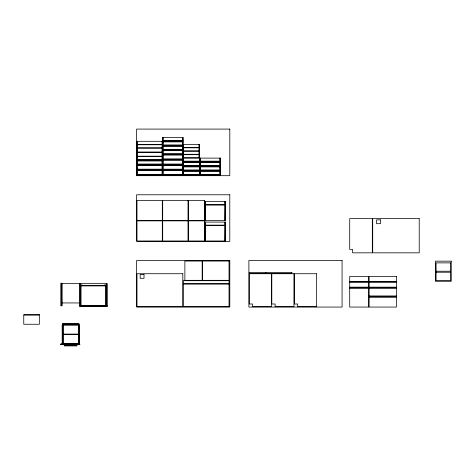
<?xml version="1.0" encoding="UTF-8"?>
<svg xmlns="http://www.w3.org/2000/svg" width="475" height="475" viewBox="0 0 475 475"><rect width="100%" height="100%" fill="white"/><g stroke="black" fill="none" stroke-linecap="round" stroke-linejoin="round"><path stroke-width="0.71" d="M162.688 140.547L162.919 137.495M183.041 140.547L182.816 137.495M162.688 141.004L162.919 141.502M183.041 141.004L182.816 141.502M162.688 144.94L162.919 141.882M183.041 144.94L182.816 141.882M162.688 145.398L162.919 145.896M183.041 145.398L182.816 145.896M162.688 149.334L162.919 146.276M183.041 149.334L182.816 146.276M162.688 149.791L162.919 150.284M183.041 149.791L182.816 150.284M162.688 153.722L162.919 150.67M183.041 153.722L182.816 150.67M162.688 154.185L162.919 154.678M183.041 154.185L182.816 154.678M162.688 158.882L162.919 155.058M183.041 158.882L182.816 155.058M162.688 159.339L162.919 159.838M183.041 159.339L182.816 159.838M199.963 161.173L200.195 158.116M220.317 161.173L220.091 158.116M199.963 161.631L200.195 162.123M220.317 161.631L220.091 162.123M162.688 164.035L162.919 160.217M183.041 164.035L182.816 160.217M162.688 164.493L162.919 164.991M183.041 164.493L182.816 164.991M199.963 165.561L200.195 162.509M220.317 165.561L220.091 162.509M199.963 166.024L200.195 166.517M220.317 166.024L220.091 166.517M162.688 169.189L162.919 165.371M183.041 169.189L182.816 165.371M162.688 169.652L162.919 170.145M183.041 169.652L182.816 170.145M199.963 169.955L200.195 166.897M220.317 169.955L220.091 166.897M199.963 170.412L200.195 170.911M220.317 170.412L220.091 170.911M162.688 174.349L162.919 170.531M183.041 174.349L182.816 170.531M199.963 174.349L200.195 171.291M220.317 174.349L220.091 171.291M162.688 174.806L162.919 175.305M183.041 174.806L182.816 175.305M199.963 174.806L200.195 175.305M220.317 174.806L220.091 175.305M204.927 204.636L205.158 201.578M225.287 204.636L225.055 201.578M204.927 205.093L205.158 220.483M225.287 205.093L225.055 220.483M204.927 225.144L205.158 222.086M225.287 225.144L225.055 222.086M204.927 225.601L205.158 240.991M225.287 225.601L225.055 240.991M436.086 271.237L450.561 271.237M436.086 272.228L450.561 272.228M349.713 281.402L368.695 281.402M369.075 281.402L396.423 281.402M349.713 281.669L368.695 281.669M369.075 281.592L396.423 281.669M349.713 282.625L368.695 282.625M369.075 282.625L396.423 282.625M61.477 283.652L107.308 283.652L107.308 305.805L79.468 305.805L79.468 283.652M104.482 284.917L106.62 284.917M80.156 284.952L82.294 284.952M80.726 285.908L106.05 285.908M349.713 287.167L368.695 287.167M369.075 287.167L396.423 287.167M349.713 287.357L368.695 287.357M369.075 287.357L396.423 287.357M349.713 287.434L368.695 287.434M369.075 287.434L396.423 287.434M349.713 288.39L368.695 288.39M369.075 288.39L396.423 288.39M369.075 296.067L396.423 296.067M369.075 296.257L396.423 296.257M369.075 296.335L396.423 296.335M369.075 297.291L396.423 297.291M62.166 302.943L79.468 302.943M80.726 305.348L106.05 305.348M79.847 306.304L107.196 306.304M62.89 324.104L78.743 324.104M62.664 324.906L62.166 324.906L62.166 344.001M78.969 324.906L79.468 324.906L79.468 344.001M63.027 334.145L78.607 334.145M63.027 334.299L78.607 334.299M60.788 344.114L79.77 344.114M60.788 344.494L79.77 344.494M224.823 201.578L224.823 204.636L205.384 204.636L205.384 201.578M224.823 220.483L224.823 205.093L205.384 205.093L205.384 220.483M224.823 222.086L224.823 225.144L205.384 225.144L205.384 222.086M224.823 240.991L224.823 225.601L205.384 225.601L205.384 240.991M219.86 158.116L219.86 161.173L200.42 161.173L200.42 158.116M219.86 162.123L219.86 161.631L200.42 161.631L200.42 162.123M219.86 162.509L219.86 165.561L200.42 165.561L200.42 162.509M219.86 166.517L219.86 166.024L200.42 166.024L200.42 166.517M219.86 166.897L219.86 169.955L200.42 169.955L200.42 166.897M219.86 170.911L219.86 170.412L200.42 170.412L200.42 170.911M219.86 171.291L219.86 174.349L200.42 174.349L200.42 171.291M219.86 175.305L219.86 174.806L200.42 174.806L200.42 175.305M199.352 158.116L199.352 162.123M199.352 162.509L199.352 166.517M199.352 166.897L199.352 170.911M199.352 171.291L199.352 175.305M199.049 144.364L199.049 147.422M199.049 147.802L199.049 150.86M199.049 151.24L199.049 154.298M199.049 154.678L199.049 157.736M183.653 144.364L183.653 147.422M183.653 147.802L183.653 150.86M183.653 151.24L183.653 154.298M183.653 154.678L183.653 157.736M183.653 158.116L183.653 162.123M183.653 162.509L183.653 166.517M183.653 166.897L183.653 170.911M183.653 171.291L183.653 175.305M182.584 137.495L182.584 140.547L163.145 140.547L163.145 137.495M182.584 141.502L182.584 141.004L163.145 141.004L163.145 141.502M182.584 141.882L182.584 144.94L163.145 144.94L163.145 141.882M182.584 145.896L182.584 145.398L163.145 145.398L163.145 145.896M182.584 146.276L182.584 149.334L163.145 149.334L163.145 146.276M182.584 150.284L182.584 149.791L163.145 149.791L163.145 150.284M182.584 150.67L182.584 153.722L163.145 153.722L163.145 150.67M182.584 154.678L182.584 154.185L163.145 154.185L163.145 154.678M182.584 155.058L182.584 158.882L163.145 158.882L163.145 155.058M182.584 159.838L182.584 159.339L163.145 159.339L163.145 159.838M182.584 160.217L182.584 164.035L163.145 164.035L163.145 160.217M182.584 164.991L182.584 164.493L163.145 164.493L163.145 164.991M182.584 165.371L182.584 169.189L163.145 169.189L163.145 165.371M182.584 170.145L182.584 169.652L163.145 169.652L163.145 170.145M182.584 170.531L182.584 174.349L163.145 174.349L163.145 170.531M182.584 175.305L182.584 174.806L163.145 174.806L163.145 175.305M162.076 141.312L162.076 144.364M162.076 144.75L162.076 147.802M162.076 148.188L162.076 152.006M162.076 152.386L162.076 156.204M162.076 156.59L162.076 160.598M162.076 160.977L162.076 164.991M162.076 165.371L162.076 170.145M162.076 170.531L162.076 175.305M137.216 141.312L137.216 144.364M137.216 144.75L137.216 147.802M137.216 148.188L137.216 152.006M137.216 152.386L137.216 156.204M137.216 156.59L137.216 160.598M137.216 160.977L137.216 164.991M137.216 165.371L137.216 170.145M137.216 170.531L137.216 175.305M107.196 305.805L107.196 306.494L79.847 306.494L79.847 305.805M106.62 283.652L106.62 305.805M106.275 305.805L106.275 285.451L80.495 285.451L80.495 305.805M106.05 285.451L106.05 305.573L80.726 305.573L80.726 285.451M105.818 285.908L105.818 305.348M80.958 285.908L80.958 305.348M80.156 283.652L80.156 305.805M78.969 344.001L78.969 323.641L62.664 323.641L62.664 344.001M78.743 323.641L78.743 325.084M78.512 324.104L78.512 343.544M78.512 344.001L78.743 343.544L62.89 343.544L63.122 344.001M78.304 324.787L78.304 325.096L63.329 325.096L63.329 324.787M76.926 344.69L76.926 345.913L64.321 345.913L64.321 344.69M76.427 344.69L76.427 345.414L64.82 345.414L64.82 344.69M63.122 324.104L63.122 343.544M62.89 323.641L62.89 325.084M62.166 283.652L62.166 305.805L60.788 305.805L60.788 283.195L61.477 283.195L61.477 305.805M39.027 314.741L39.027 315.05L24.053 315.05L24.053 314.741M229.793 129.087L136.604 129.087L136.604 175.685L229.793 175.685L229.793 129.087M183.041 137.495L162.688 137.495L162.688 141.502L183.041 141.502L183.041 137.495M162.308 141.312L136.984 141.312L136.984 144.364L162.308 144.364L162.308 141.312M183.041 141.882L162.688 141.882L162.688 145.896L183.041 145.896L183.041 141.882M199.274 144.364L183.427 144.364L183.427 147.422L199.274 147.422L199.274 144.364M162.308 144.75L136.984 144.75L136.984 147.802L162.308 147.802L162.308 144.75M183.041 146.276L162.688 146.276L162.688 150.284L183.041 150.284L183.041 146.276M199.274 147.802L183.427 147.802L183.427 150.86L199.274 150.86L199.274 147.802M162.308 148.188L136.984 148.188L136.984 152.006L162.308 152.006L162.308 148.188M183.041 150.67L162.688 150.67L162.688 154.678L183.041 154.678L183.041 150.67M199.274 151.24L183.427 151.24L183.427 154.298L199.274 154.298L199.274 151.24M162.308 152.386L136.984 152.386L136.984 156.204L162.308 156.204L162.308 152.386M199.274 154.678L183.427 154.678L183.427 157.736L199.274 157.736L199.274 154.678M183.041 155.058L162.688 155.058L162.688 159.838L183.041 159.838L183.041 155.058M162.308 156.59L136.984 156.59L136.984 159.642L162.308 159.642L162.308 156.59M199.583 158.116L183.427 158.116L183.427 161.173L199.583 161.173L199.583 158.116M220.317 158.116L199.963 158.116L199.963 162.123L220.317 162.123L220.317 158.116M162.308 160.105L136.984 160.105L136.984 160.598L162.308 160.598L162.308 160.105M183.041 160.217L162.688 160.217L162.688 164.991L183.041 164.991L183.041 160.217M162.308 160.977L136.984 160.977L136.984 164.035L162.308 164.035L162.308 160.977M199.583 161.631L183.427 161.631L183.427 162.123L199.583 162.123L199.583 161.631M199.583 162.509L183.427 162.509L183.427 165.561L199.583 165.561L199.583 162.509M220.317 162.509L199.963 162.509L199.963 166.517L220.317 166.517L220.317 162.509M162.308 164.493L136.984 164.493L136.984 164.991L162.308 164.991L162.308 164.493M162.308 165.371L136.984 165.371L136.984 169.189L162.308 169.189L162.308 165.371M183.041 165.371L162.688 165.371L162.688 170.145L183.041 170.145L183.041 165.371M199.583 166.024L183.427 166.024L183.427 166.517L199.583 166.517L199.583 166.024M199.583 166.897L183.427 166.897L183.427 169.955L199.583 169.955L199.583 166.897M220.317 166.897L199.963 166.897L199.963 170.911L220.317 170.911L220.317 166.897M162.308 169.652L136.984 169.652L136.984 170.145L162.308 170.145L162.308 169.652M199.583 170.412L183.427 170.412L183.427 170.911L199.583 170.911L199.583 170.412M162.308 170.531L136.984 170.531L136.984 174.349L162.308 174.349L162.308 170.531M183.041 170.531L162.688 170.531L162.688 175.305L183.041 175.305L183.041 170.531M199.583 171.291L183.427 171.291L183.427 174.349L199.583 174.349L199.583 171.291M220.317 171.291L199.963 171.291L199.963 175.305L220.317 175.305L220.317 171.291M162.308 174.806L136.984 174.806L136.984 175.305L162.308 175.305L162.308 174.806M199.583 174.806L183.427 174.806L183.427 175.305L199.583 175.305L199.583 174.806M229.793 194.78L136.604 194.78L136.604 241.377L229.793 241.377L229.793 194.78M162.308 200.355L136.984 200.355L136.984 220.483L162.308 220.483L162.308 200.355M188.011 200.355L162.688 200.355L162.688 220.483L188.011 220.483L188.011 200.355M204.547 200.355L188.391 200.355L188.391 220.483L204.547 220.483L204.547 200.355M225.287 201.578L204.927 201.578L204.927 220.483L225.287 220.483L225.287 201.578M372.323 218.648L349.713 218.648L349.713 249.393L352.581 249.393L352.581 252.831L372.323 252.831L372.323 218.648M419.223 218.648L372.709 218.648L372.709 252.831L419.223 252.831L419.223 218.648M380.422 219.866L376.604 219.866L376.604 223.683L380.422 223.683L380.422 219.866M162.308 220.863L136.984 220.863L136.984 240.991L162.308 240.991L162.308 220.863M188.011 220.863L162.688 220.863L162.688 240.991L188.011 240.991L188.011 220.863M204.547 220.863L188.391 220.863L188.391 240.991L204.547 240.991L204.547 220.863M225.287 222.086L204.927 222.086L204.927 240.991L225.287 240.991L225.287 222.086M229.793 260.472L136.604 260.472L136.604 307.064L229.793 307.064L229.793 260.472M342.077 260.472L248.888 260.472L248.888 307.064L342.077 307.064L342.077 260.472M202.178 261.042L184.876 261.042L184.876 280.333L202.178 280.333L202.178 261.042M229.027 261.042L202.558 261.042L202.558 280.333L229.027 280.333L229.027 261.042M451.25 261.155L435.403 261.155L435.403 281.283L451.25 281.283L451.25 261.155M450.561 262.871L436.086 262.871L436.086 280.594L450.561 280.594L450.561 262.871M265.804 272.579L249.268 272.579L249.268 273.345L265.804 273.345L265.804 272.579M291.893 272.579L266.19 272.579L266.19 273.345L291.893 273.345L291.893 272.579M182.816 273.725L136.984 273.725L136.984 306.684L182.816 306.684L182.816 273.725M271.421 273.725L249.268 273.725L249.268 304.012L252.593 304.012L252.593 306.684L271.421 306.684L271.421 273.725M293.954 273.725L271.801 273.725L271.801 304.012L275.126 304.012L275.126 306.684L293.954 306.684L293.954 273.725M316.487 273.725L294.334 273.725L294.334 304.012L297.659 304.012L297.659 306.684L316.487 306.684L316.487 273.725M144.014 274.485L140.19 274.485L140.19 278.308L144.014 278.308L144.014 274.485M368.695 276.438L349.713 276.438L349.713 307.064L368.695 307.064L368.695 276.438M396.423 276.438L369.075 276.438L369.075 307.064L396.423 307.064L396.423 276.438M229.027 280.713L183.196 280.713L183.196 283.694L229.027 283.694L229.027 280.713M229.027 284.074L183.196 284.074L183.196 306.684L229.027 306.684L229.027 284.074M39.33 314.741L23.75 314.741L23.75 324.253L39.33 324.253L39.33 314.741M78.607 324.787L63.027 324.787L63.027 343.657L78.607 343.657L78.607 324.787M79.77 343.995L60.788 343.995L60.788 344.684L79.77 344.684L79.77 343.995"/></g></svg>
